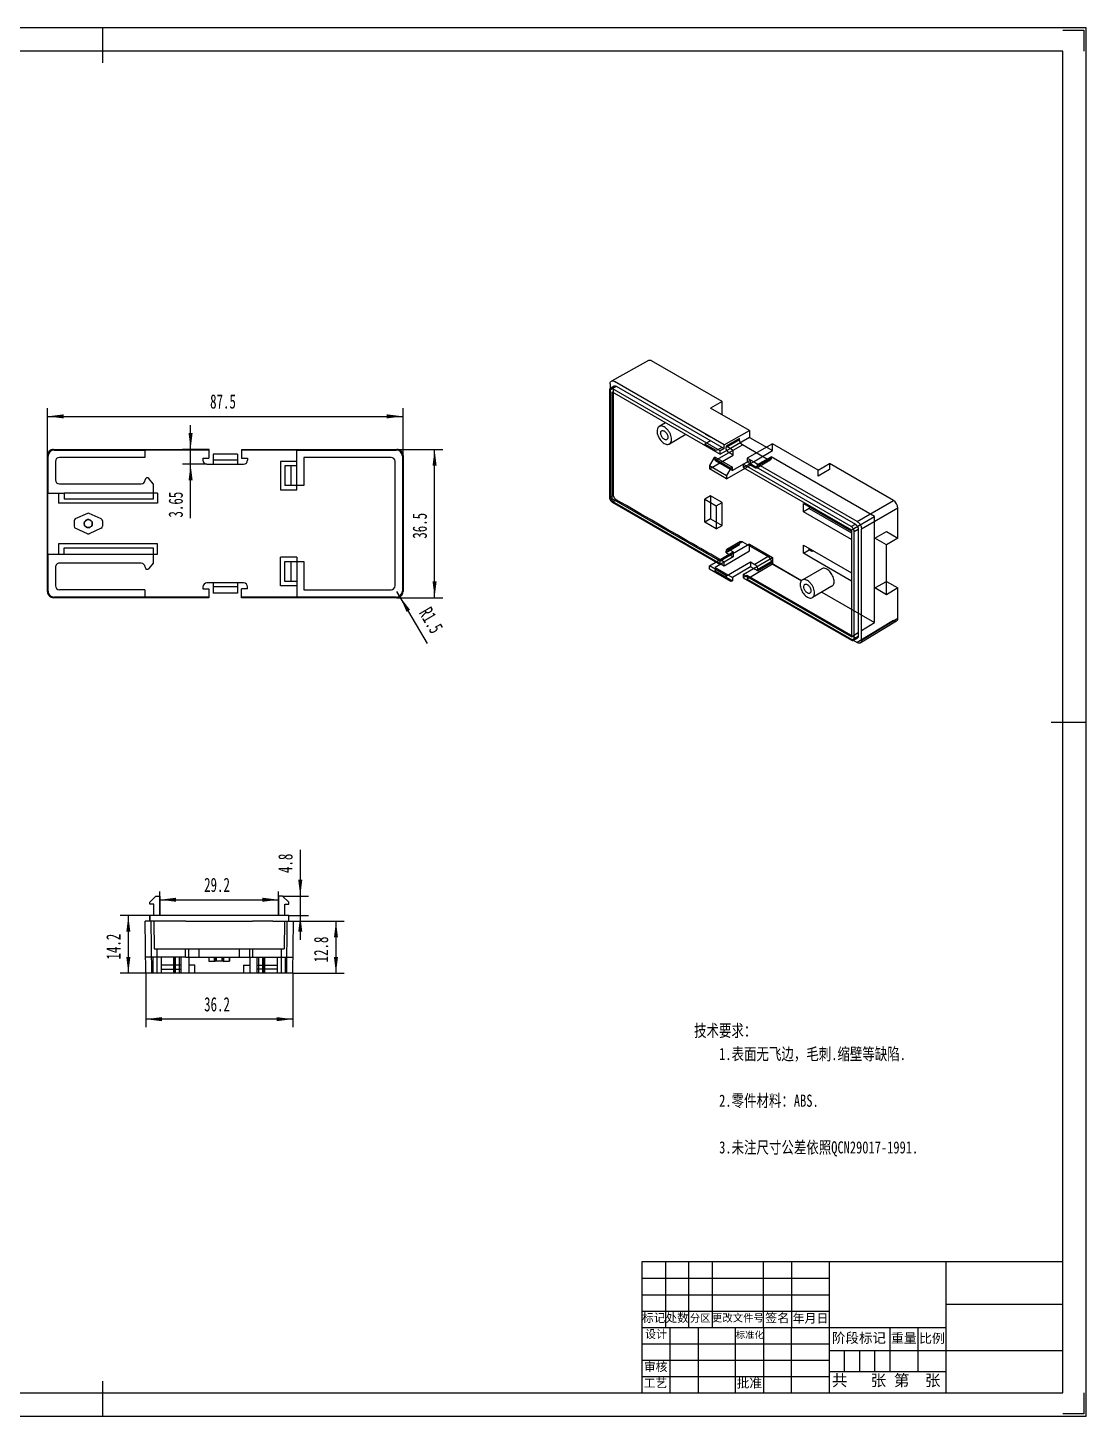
# Model space of a CAD drawing. Header units: millimetres. Extents: x 657 to 1141, y -242 to 100.
# Drawn here: x 880.5 to 1141, y -241.7 to 100.1 of the extents above; entities that cross this region are included whole.
import ezdxf

# ---------------------------------------------------------------- set-up
doc = ezdxf.new("R2010")
doc.units = ezdxf.units.MM
doc.layers.get('0').update_dxf_attribs({"lineweight": 0})
for name, color, linetype, lineweight in [('CAXA4', 3, 'Continuous', 25), ('图框_内框线', 5, 'Continuous', 50), ('图框_外框线', 7, 'Continuous', 0), ('图框_标题栏文字', 6, 'Continuous', 0), ('图框_角线', 5, 'Continuous', 140)]:
    doc.layers.add(name, color=color, linetype=linetype, lineweight=lineweight)
doc.styles.add('UserTxtStyle1', font='', dxfattribs={"width": 0.75})
doc.styles.add('工程字', font='')
doc.styles.add('标准', font='', dxfattribs={"width": 0.667})
doc.styles.get('UserTxtStyle1').set_extended_font_data('SimSun')
doc.styles.get('工程字').set_extended_font_data('FangSong_GB2312')
doc.styles.get('标准').set_extended_font_data('FangSong_GB2312')
doc.dimstyles.new('标准', dxfattribs={"dimtxt": 3.5, "dimasz": 4, "dimexe": 2, "dimexo": 0, "dimtad": 1, "dimdsep": 46, "dimtxsty": '标准', "dimcen": 0, "dimdle": 6, "dimazin": 2, "dimtfac": 1, "dimtdec": 3, "dimtmove": 0, "dimatfit": 3, "dimfxl": 0, "dimtolj": 1, "dimtzin": 0, "dimarcsym": 0})

# ---------------------------------------------------------------- blocks, each defined once
blk = doc.blocks.new('*CAXBLOCK78')
at = {"layer": 'CAXA4', "linetype": 'Continuous', "lineweight": 25}
for points in [[(885.37, 4.43), (889.37, 3.93), (889.37, 4.93)], [(972.87, 4.43), (968.87, 3.93), (968.87, 4.93)]]:
    blk.add_hatch(color=0, dxfattribs=at).paths.add_polyline_path(points, flags=0)
at = {"layer": 'CAXA4', "color": 0, "linetype": 'Continuous', "lineweight": 25}
for p, q in [((885.37, -5.2), (885.37, 6.43)), ((885.37, 4.43), (972.87, 4.43)), ((972.87, -5.2), (972.87, 6.43))]:
    blk.add_line(p, q, dxfattribs=at)
at = {"layer": 'CAXA4', "color": 0, "linetype": 'Continuous', "lineweight": 25, "insert": (925.39, 9.85), "char_height": 3.5, "attachment_point": 1, "style": '标准'}
blk.add_mtext('\\fFangSong_GB2312|b0|i0|p34;87.5', dxfattribs=at)
blk = doc.blocks.new('*CAXBLOCK89')
at = {"layer": 'CAXA4', "linetype": 'Continuous', "lineweight": 25}
for points in [[(980.63, -3.7), (981.13, -7.7), (980.13, -7.7)], [(980.63, -40.2), (981.13, -36.2), (980.13, -36.2)]]:
    blk.add_hatch(color=0, dxfattribs=at).paths.add_polyline_path(points, flags=0)
at = {"layer": 'CAXA4', "color": 0, "linetype": 'Continuous', "lineweight": 25}
for p, q in [((971.37, -3.7), (982.63, -3.7)), ((980.63, -40.2), (980.63, -3.7)), ((971.37, -40.2), (982.63, -40.2))]:
    blk.add_line(p, q, dxfattribs=at)
at = {"layer": 'CAXA4', "color": 0, "linetype": 'Continuous', "lineweight": 25, "insert": (975.21, -25.68), "char_height": 3.5, "attachment_point": 1, "rotation": 90, "style": '标准'}
blk.add_mtext('\\fFangSong_GB2312|b0|i0|p34;36.5', dxfattribs=at)
blk = doc.blocks.new('*CAXBLOCK910')
at = {"layer": 'CAXA4', "linetype": 'Continuous', "lineweight": 25}
blk.add_hatch(color=0, dxfattribs=at).paths.add_polyline_path([(972.13, -39.99), (974.59, -43.18), (973.73, -43.69)], flags=0)
at = {"layer": 'CAXA4', "color": 0, "linetype": 'Continuous', "lineweight": 25}
blk.add_line((978.89, -51.44), (971.37, -38.7), dxfattribs=at)
at = {"layer": 'CAXA4', "color": 0, "linetype": 'Continuous', "lineweight": 25, "insert": (979.68, -42.12), "char_height": 3.5, "attachment_point": 1, "rotation": 300.5783, "style": '标准'}
blk.add_mtext('\\fFangSong_GB2312|b0|i0|p34;R1.5', dxfattribs=at)
blk = doc.blocks.new('*CAXBLOCK1011')
at = {"layer": 'CAXA4', "linetype": 'Continuous', "lineweight": 25}
for points in [[(920.59, -3.7), (921.09, 0.3), (920.09, 0.3)], [(920.59, -7.35), (921.09, -11.35), (920.09, -11.35)]]:
    blk.add_hatch(color=0, dxfattribs=at).paths.add_polyline_path(points, flags=0)
at = {"layer": 'CAXA4', "color": 0, "linetype": 'Continuous', "lineweight": 25}
for p, q in [((920.59, -20.65), (920.59, 2.3)), ((925.12, -3.7), (918.59, -3.7)), ((924.62, -7.35), (918.59, -7.35))]:
    blk.add_line(p, q, dxfattribs=at)
at = {"layer": 'CAXA4', "color": 0, "linetype": 'Continuous', "lineweight": 25, "insert": (915.17, -20.47), "char_height": 3.5, "attachment_point": 1, "rotation": 90, "style": '标准'}
blk.add_mtext('\\fFangSong_GB2312|b0|i0|p34;3.65', dxfattribs=at)
blk = doc.blocks.new('*CAXBLOCK1617')
at = {"layer": 'CAXA4', "linetype": 'Continuous', "lineweight": 25}
for points in [[(909.54, -143.94), (913.54, -143.44), (913.54, -144.44)], [(945.74, -143.94), (941.74, -143.44), (941.74, -144.44)]]:
    blk.add_hatch(color=0, dxfattribs=at).paths.add_polyline_path(points, flags=0)
at = {"layer": 'CAXA4', "color": 0, "linetype": 'Continuous', "lineweight": 25}
for p, q in [((909.54, -132.64), (909.54, -145.94)), ((945.74, -132.64), (945.74, -145.94)), ((945.74, -143.94), (909.54, -143.94))]:
    blk.add_line(p, q, dxfattribs=at)
at = {"layer": 'CAXA4', "color": 0, "linetype": 'Continuous', "lineweight": 25, "insert": (923.92, -138.52), "char_height": 3.5, "attachment_point": 1, "style": '标准'}
blk.add_mtext('\\fFangSong_GB2312|b0|i0|p34;36.2', dxfattribs=at)
blk = doc.blocks.new('*CAXBLOCK1718')
at = {"layer": 'CAXA4', "linetype": 'Continuous', "lineweight": 25}
for points in [[(956.36, -119.84), (955.86, -123.84), (956.86, -123.84)], [(956.36, -132.64), (955.86, -128.64), (956.86, -128.64)]]:
    blk.add_hatch(color=0, dxfattribs=at).paths.add_polyline_path(points, flags=0)
at = {"layer": 'CAXA4', "color": 0, "linetype": 'Continuous', "lineweight": 25}
for p, q in [((940.84, -119.84), (958.36, -119.84)), ((956.36, -119.84), (956.36, -132.64)), ((945.74, -132.64), (958.36, -132.64))]:
    blk.add_line(p, q, dxfattribs=at)
at = {"layer": 'CAXA4', "color": 0, "linetype": 'Continuous', "lineweight": 25, "insert": (950.94, -129.97), "char_height": 3.5, "attachment_point": 1, "rotation": 90, "style": '标准'}
blk.add_mtext('\\fFangSong_GB2312|b0|i0|p34;12.8', dxfattribs=at)
blk = doc.blocks.new('*CAXBLOCK1819')
at = {"layer": 'CAXA4', "linetype": 'Continuous', "lineweight": 25}
for points in [[(905.27, -118.44), (904.77, -122.44), (905.77, -122.44)], [(905.27, -132.64), (904.77, -128.64), (905.77, -128.64)]]:
    blk.add_hatch(color=0, dxfattribs=at).paths.add_polyline_path(points, flags=0)
at = {"layer": 'CAXA4', "color": 0, "linetype": 'Continuous', "lineweight": 25}
for p, q in [((910.54, -118.44), (903.27, -118.44)), ((905.27, -118.44), (905.27, -132.64)), ((909.54, -132.64), (903.27, -132.64))]:
    blk.add_line(p, q, dxfattribs=at)
at = {"layer": 'CAXA4', "color": 0, "linetype": 'Continuous', "lineweight": 25, "insert": (899.85, -129.27), "char_height": 3.5, "attachment_point": 1, "rotation": 90, "style": '标准'}
blk.add_mtext('\\fFangSong_GB2312|b0|i0|p34;14.2', dxfattribs=at)
blk = doc.blocks.new('*CAXBLOCK1920')
at = {"layer": 'CAXA4', "linetype": 'Continuous', "lineweight": 25}
for points in [[(913.04, -114.55), (917.04, -115.05), (917.04, -114.05)], [(942.24, -114.55), (938.24, -115.05), (938.24, -114.05)]]:
    blk.add_hatch(color=0, dxfattribs=at).paths.add_polyline_path(points, flags=0)
at = {"layer": 'CAXA4', "color": 0, "linetype": 'Continuous', "lineweight": 25}
for p, q in [((913.04, -118.44), (913.04, -112.55)), ((942.24, -118.44), (942.24, -112.55)), ((913.04, -114.55), (942.24, -114.55))]:
    blk.add_line(p, q, dxfattribs=at)
at = {"layer": 'CAXA4', "color": 0, "linetype": 'Continuous', "lineweight": 25, "insert": (923.92, -109.13), "char_height": 3.5, "attachment_point": 1, "rotation": 360, "style": '标准'}
blk.add_mtext('\\fFangSong_GB2312|b0|i0|p34;29.2', dxfattribs=at)
blk = doc.blocks.new('*CAXBLOCK2021')
at = {"layer": 'CAXA4', "linetype": 'Continuous', "lineweight": 25}
for points in [[(947.58, -113.64), (947.08, -109.64), (948.08, -109.64)], [(947.58, -118.44), (947.08, -122.44), (948.08, -122.44)]]:
    blk.add_hatch(color=0, dxfattribs=at).paths.add_polyline_path(points, flags=0)
at = {"layer": 'CAXA4', "color": 0, "linetype": 'Continuous', "lineweight": 25}
for p, q in [((947.58, -102.3), (947.58, -124.44)), ((943.24, -113.64), (949.58, -113.64)), ((944.74, -118.44), (949.58, -118.44))]:
    blk.add_line(p, q, dxfattribs=at)
at = {"layer": 'CAXA4', "color": 0, "linetype": 'Continuous', "lineweight": 25, "insert": (942.16, -107.97), "char_height": 3.5, "attachment_point": 1, "rotation": 90, "style": '标准'}
blk.add_mtext('\\fFangSong_GB2312|b0|i0|p34;4.8', dxfattribs=at)

msp = doc.modelspace()

# ---------------------------------------------------------------- linework, layer by layer
at = {"color": 0, "linetype": 'Continuous', "lineweight": 25}
for p, q in [((1033.293, 18.161), (1024.136, 13.119)), ((1051.358, 8.08), (1034.034, 18.082)), ((1023.639, 10.856), (1025.337, 11.836)), ((1023.639, 10.856), (1023.639, -15.435)), ((1023.816, 12.428), (1023.816, -14.925)), ((1024.837, 11.885), (1023.847, 11.313)), ((1050.934, -4.086), (1024.347, 11.264)), ((1024.347, -15.844), (1024.347, 10.448)), ((1024.347, 10.448), (1050.934, -4.902)), ((1051.924, -2.575), (1024.877, 13.04)), ((1025.337, 11.836), (1051.924, -3.514)), ((1051.358, 8.08), (1048.53, 6.485)), ((1051.358, 4.936), (1051.358, 8.08)), ((1058.146, 0.933), (1048.53, 6.485)), ((1037.474, 2.869), (1035.895, 1.958)), ((1043.204, 0.403), (1043.181, 0.39)), ((1051.924, -2.575), (1058.146, 0.933)), ((1058.146, 0.933), (1058.146, -0.738)), ((1042.474, -0.018), (1038.395, -2.373)), ((1048.53, -1.555), (1047.115, -2.371)), ((1049.944, -4.004), (1047.115, -2.371)), ((1048.53, -0.697), (1047.328, -0.003)), ((1049.661, -6.454), (1056.379, -2.575)), ((1051.358, -3.188), (1049.944, -4.004)), ((1051.924, -3.514), (1051.924, -2.575)), ((1055.672, -1.021), (1052.348, -2.894)), ((1055.672, -1.35), (1052.348, -3.269)), ((1052.348, -2.894), (1052.348, -3.269)), ((1053.409, -3.507), (1052.348, -2.894)), ((1058.146, -0.738), (1053.409, -3.473)), ((1055.672, -1.35), (1055.672, -1.021)), ((1062.743, -6.249), (1056.379, -2.575)), ((1063.803, -2.333), (1057.581, -5.841)), ((1058.146, -0.738), (1063.803, -4.004)), ((1063.803, -4.004), (1063.803, -2.333)), ((1074.976, -8.783), (1063.803, -2.333)), ((885.365, -38.703), (885.365, -5.203)), ((885.515, -5.353), (885.365, -5.203)), ((885.515, -14.453), (885.515, -5.353)), ((886.865, -3.703), (887.015, -3.853)), ((886.865, -3.703), (925.115, -3.703)), ((887.015, -3.853), (909.315, -3.853)), ((887.315, -6.653), (887.315, -11.203)), ((909.315, -5.653), (888.315, -5.653)), ((909.315, -3.806), (909.315, -5.653)), ((909.315, -3.806), (925.115, -3.806)), ((923.615, -5.894), (923.615, -6.353)), ((923.615, -5.894), (925.115, -5.894)), ((925.115, -3.703), (925.115, -5.894)), ((926.115, -4.853), (926.115, -7.353)), ((932.115, -4.853), (926.115, -4.853)), ((932.115, -6.353), (926.115, -6.353)), ((932.115, -4.853), (932.115, -7.353)), ((933.115, -3.703), (933.115, -5.894)), ((933.115, -3.703), (971.365, -3.703)), ((933.115, -3.806), (946.715, -3.806)), ((933.115, -5.894), (934.615, -5.894)), ((934.615, -5.894), (934.615, -6.353)), ((942.715, -6.653), (942.715, -13.653)), ((946.715, -6.653), (942.715, -6.653)), ((946.715, -13.653), (946.715, -3.806)), ((946.715, -3.853), (971.216, -3.853)), ((948.415, -5.653), (948.415, -12.603)), ((969.915, -5.653), (948.415, -5.653)), ((970.915, -37.253), (970.915, -6.653)), ((971.216, -3.853), (971.366, -3.703)), ((972.865, -5.203), (972.716, -5.353)), ((972.716, -5.353), (972.716, -38.553)), ((972.865, -5.203), (972.865, -38.703)), ((1048.247, -8.495), (1054.116, -5.106)), ((1049.308, -5.841), (1048.247, -7.678)), ((1049.661, -5.637), (1049.308, -5.841)), ((1049.308, -5.841), (1053.55, -8.291)), ((1049.661, -6.454), (1049.661, -5.637)), ((1049.661, -5.637), (1053.904, -8.086)), ((1049.661, -6.454), (1053.904, -8.903)), ((1053.409, -3.507), (1050.934, -4.902)), ((1051.924, -3.514), (1050.934, -4.086)), ((1050.934, -4.902), (1050.934, -4.086)), ((1054.116, -5.106), (1053.055, -4.494)), ((1053.409, -3.473), (1053.409, -3.507)), ((1053.409, -3.473), (1054.116, -3.882)), ((1058.359, -6.331), (1053.904, -8.903)), ((1054.116, -5.106), (1054.116, -3.882)), ((1056.591, -8.168), (1059.066, -6.773)), ((1057.581, -5.841), (1057.581, -6.78)), ((1084.628, -21.456), (1057.581, -5.841)), ((1057.581, -6.78), (1084.162, -22.126)), ((1058.359, -7.556), (1058.359, -6.331)), ((1059.066, -6.739), (1058.359, -6.331)), ((1059.066, -6.739), (1063.803, -4.004)), ((1059.066, -6.773), (1059.066, -6.739)), ((1060.126, -7.385), (1059.066, -6.773)), ((1063.45, -5.841), (1059.419, -8.168)), ((1059.912, -8.205), (1063.235, -6.286)), ((1060.126, -7.385), (1063.45, -5.511)), ((1063.45, -5.511), (1063.45, -5.841)), ((1088.908, -20.21), (1063.45, -5.511)), ((924.615, -7.353), (933.615, -7.353)), ((943.815, -7.703), (943.815, -12.603)), ((946.715, -7.703), (943.815, -7.703)), ((945.315, -12.603), (945.315, -7.703)), ((1048.247, -7.678), (1048.247, -8.495)), ((1048.247, -7.678), (1052.49, -10.128)), ((1052.49, -10.944), (1048.247, -8.495)), ((1052.49, -10.944), (1058.359, -7.556)), ((1053.55, -8.291), (1052.49, -10.128)), ((1052.49, -10.128), (1052.49, -10.944)), ((1053.904, -8.086), (1053.55, -8.291)), ((1053.904, -8.903), (1053.904, -8.086)), ((1056.591, -7.352), (1056.591, -8.168)), ((1083.172, -22.698), (1056.591, -7.352)), ((1056.591, -8.168), (1083.178, -23.518)), ((1058.359, -7.556), (1059.419, -8.168)), ((1060.126, -7.76), (1060.126, -7.385)), ((1074.976, -8.783), (1077.804, -7.188)), ((1077.804, -8.658), (1074.976, -10.291)), ((1074.976, -10.291), (1074.976, -8.783)), ((1077.804, -7.188), (1077.804, -8.658)), ((1093.573, -16.292), (1077.804, -7.188)), ((888.315, -12.203), (908.415, -12.203)), ((911.415, -12.203), (910.297, -10.88)), ((911.415, -12.203), (911.415, -15.953)), ((942.715, -13.653), (946.715, -13.653)), ((948.415, -12.603), (943.815, -12.603)), ((885.469, -29.453), (885.469, -14.453)), ((885.469, -14.453), (889.515, -14.453)), ((888.115, -14.453), (888.115, -16.953)), ((912.415, -16.953), (888.115, -16.953)), ((889.515, -14.453), (889.515, -15.953)), ((912.415, -14.453), (889.515, -14.453)), ((911.415, -15.953), (889.515, -15.953)), ((912.415, -14.453), (912.415, -16.953)), ((1023.639, -15.435), (1024.629, -14.864)), ((1050.934, -31.194), (1024.347, -15.844)), ((1025.337, -16.089), (1024.347, -16.66)), ((1024.347, -16.66), (1050.934, -32.01)), ((1024.877, -16.762), (1051.924, -32.378)), ((1048.53, -15.109), (1047.115, -15.925)), ((1047.115, -21.641), (1047.115, -15.925)), ((1047.115, -15.925), (1049.944, -17.558)), ((1051.358, -16.742), (1048.53, -15.109)), ((1048.53, -15.109), (1048.53, -20.824)), ((1049.944, -17.558), (1051.358, -16.742)), ((1051.358, -22.457), (1051.358, -16.742)), ((1071.369, -19.068), (1071.369, -17.027)), ((1071.369, -17.027), (1083.178, -23.845)), ((1084.628, -21.456), (1093.573, -16.292)), ((895.208, -19.448), (892.208, -20.819)), ((898.623, -20.819), (895.623, -19.448)), ((1049.944, -17.558), (1049.944, -23.274)), ((1072.784, -18.252), (1071.369, -19.068)), ((1083.178, -25.886), (1071.369, -19.068)), ((1072.784, -17.844), (1072.784, -18.252)), ((1072.784, -18.252), (1083.178, -24.253)), ((1083.178, -23.518), (1088.908, -20.21)), ((1094.633, -18.129), (1085.688, -23.293)), ((1088.908, -46.344), (1088.908, -20.21)), ((1094.633, -25.559), (1094.633, -18.129)), ((891.915, -21.274), (891.915, -22.632)), ((895.208, -24.458), (892.208, -23.086)), ((898.623, -23.086), (895.623, -24.458)), ((898.915, -21.274), (898.915, -22.632)), ((1048.53, -20.824), (1047.115, -21.641)), ((1049.944, -23.274), (1047.115, -21.641)), ((1048.53, -20.824), (1051.358, -22.457)), ((1049.944, -23.274), (1051.358, -22.457)), ((1083.172, -22.698), (1084.162, -22.126)), ((1083.178, -23.518), (1083.178, -49.809)), ((1083.885, -23.926), (1084.875, -23.355)), ((1085.688, -50.646), (1085.688, -23.293)), ((888.115, -26.953), (888.115, -29.453)), ((912.415, -26.953), (888.115, -26.953)), ((912.415, -29.453), (912.415, -26.953)), ((1056.379, -26.417), (1052.348, -28.744)), ((1055.672, -27.155), (1052.348, -29.119)), ((1055.886, -26.381), (1052.563, -28.3)), ((1058.146, -27.029), (1053.409, -29.765)), ((1055.672, -27.155), (1055.672, -26.825)), ((1056.379, -26.417), (1062.743, -30.091)), ((1058.146, -27.029), (1063.803, -30.295)), ((1058.146, -28.701), (1058.146, -27.029)), ((1071.369, -29.275), (1071.369, -27.233)), ((1071.369, -27.233), (1083.178, -34.051)), ((1083.885, -50.218), (1083.885, -23.926)), ((1088.976, -25.559), (1091.805, -23.926)), ((1091.838, -27.211), (1088.976, -25.559)), ((1091.805, -23.926), (1094.633, -25.559)), ((1094.633, -25.559), (1091.838, -27.211)), ((1091.838, -39.459), (1091.838, -27.211)), ((885.469, -29.453), (889.515, -29.453)), ((885.515, -38.553), (885.515, -29.453)), ((889.515, -29.453), (889.515, -27.953)), ((889.515, -27.953), (911.415, -27.953)), ((889.515, -29.453), (912.415, -29.453)), ((911.415, -27.953), (911.415, -31.703)), ((946.715, -30.253), (942.715, -30.253)), ((942.715, -37.253), (942.715, -30.253)), ((946.715, -30.253), (946.715, -40.1)), ((1048.247, -32.337), (1054.116, -28.948)), ((1054.116, -30.173), (1049.661, -32.745)), ((1053.409, -29.731), (1050.934, -31.194)), ((1051.924, -32.378), (1058.146, -28.701)), ((1052.348, -29.119), (1052.348, -28.744)), ((1052.348, -29.119), (1053.409, -29.731)), ((1054.116, -28.948), (1053.055, -28.336)), ((1053.409, -29.731), (1053.409, -29.765)), ((1053.409, -29.765), (1054.116, -30.173)), ((1054.116, -28.948), (1054.116, -30.173)), ((1059.066, -33.031), (1063.803, -30.295)), ((1062.743, -30.091), (1059.419, -32.01)), ((1063.803, -30.295), (1063.803, -31.967)), ((1071.369, -29.275), (1072.784, -28.458)), ((1073.491, -30.499), (1071.369, -29.275)), ((1072.784, -28.458), (1072.784, -28.05)), ((1073.491, -28.866), (1072.784, -28.458)), ((1073.844, -28.662), (1073.491, -28.866)), ((1083.178, -36.092), (1073.491, -30.499)), ((887.315, -32.703), (887.315, -37.253)), ((908.415, -31.703), (888.315, -31.703)), ((911.415, -31.703), (910.297, -33.026)), ((943.815, -31.303), (948.415, -31.303)), ((943.815, -36.203), (943.815, -31.303)), ((945.315, -36.203), (945.315, -31.303)), ((948.415, -31.303), (948.415, -38.253)), ((1052.49, -34.786), (1048.247, -32.337)), ((1048.247, -33.153), (1048.247, -32.337)), ((1053.55, -36.215), (1048.247, -33.153)), ((1049.661, -33.561), (1049.308, -33.766)), ((1049.661, -32.745), (1053.904, -35.194)), ((1049.661, -32.745), (1049.661, -33.561)), ((1049.661, -33.561), (1053.904, -36.011)), ((1050.934, -32.01), (1050.934, -31.194)), ((1051.924, -32.378), (1051.924, -31.439)), ((1052.49, -34.786), (1058.359, -31.398)), ((1058.359, -32.622), (1053.904, -35.194)), ((1056.591, -34.46), (1059.066, -32.997)), ((1063.803, -31.967), (1057.581, -35.643)), ((1058.359, -31.398), (1059.419, -32.01)), ((1058.359, -31.398), (1058.359, -32.622)), ((1059.066, -33.031), (1058.359, -32.622)), ((1060.126, -33.61), (1059.066, -32.997)), ((1059.066, -32.997), (1059.066, -33.031)), ((1060.126, -33.235), (1063.45, -31.316)), ((1060.126, -33.61), (1063.45, -31.646)), ((1060.126, -33.235), (1060.126, -33.61)), ((1063.45, -31.316), (1063.45, -31.646)), ((1063.45, -31.646), (1070.945, -35.973)), ((1063.803, -31.967), (1070.874, -36.049)), ((1075.918, -33.07), (1071.109, -35.846)), ((923.615, -37.553), (923.615, -38.012)), ((933.615, -36.553), (924.615, -36.553)), ((926.115, -36.553), (926.115, -39.053)), ((932.115, -37.553), (926.115, -37.553)), ((932.115, -36.553), (932.115, -39.053)), ((934.615, -38.012), (934.615, -37.553)), ((946.715, -37.253), (942.715, -37.253)), ((946.715, -36.203), (943.815, -36.203)), ((1052.49, -35.603), (1052.49, -34.786)), ((1053.904, -36.011), (1053.55, -36.215)), ((1053.904, -35.194), (1053.904, -36.011)), ((1083.178, -49.809), (1056.591, -34.46)), ((1056.591, -34.46), (1056.591, -35.276)), ((1057.581, -34.704), (1056.591, -35.276)), ((1056.591, -35.276), (1083.186, -50.63)), ((1084.176, -50.059), (1057.581, -34.704)), ((1057.581, -34.704), (1057.581, -35.643)), ((1057.581, -35.643), (1084.628, -51.259)), ((1078.418, -37.4), (1073.609, -40.176)), ((1088.976, -37.807), (1091.805, -36.174)), ((1091.805, -36.174), (1094.633, -37.807)), ((885.365, -38.703), (885.515, -38.553)), ((887.015, -40.053), (886.865, -40.203)), ((925.115, -40.203), (886.865, -40.203)), ((909.315, -40.053), (887.015, -40.053)), ((909.315, -38.253), (888.315, -38.253)), ((909.315, -38.253), (909.315, -40.1)), ((925.115, -40.1), (909.315, -40.1)), ((923.615, -38.012), (925.115, -38.012)), ((925.115, -38.012), (925.115, -40.203)), ((932.115, -39.053), (926.115, -39.053)), ((934.615, -38.012), (933.115, -38.012)), ((933.115, -40.203), (933.115, -38.012)), ((946.715, -40.1), (933.115, -40.1)), ((971.365, -40.203), (933.115, -40.203)), ((971.216, -40.053), (946.715, -40.053)), ((948.415, -38.253), (969.915, -38.253)), ((971.366, -40.203), (971.216, -40.053)), ((972.716, -38.553), (972.865, -38.703)), ((1075.917, -38.844), (1088.908, -46.344)), ((1091.838, -39.459), (1088.976, -37.807)), ((1094.633, -37.807), (1091.838, -39.459)), ((1094.633, -45.237), (1094.633, -37.807)), ((1093.573, -45.85), (1084.628, -51.259)), ((1085.387, -51.328), (1094.332, -45.919)), ((1085.688, -50.646), (1094.633, -45.237)), ((1085.688, -48.291), (1088.908, -46.344)), ((1083.178, -49.809), (1084.876, -48.783)), ((1083.186, -50.63), (1084.176, -50.059)), ((1083.678, -50.675), (1084.668, -50.103)), ((1083.885, -50.218), (1084.875, -49.646)), ((910.544, -115.143), (912.044, -113.643)), ((910.544, -115.643), (910.544, -115.143)), ((911.544, -115.643), (910.544, -115.643)), ((911.544, -118.443), (911.544, -115.643)), ((912.044, -113.643), (913.044, -113.643)), ((913.044, -113.643), (913.044, -118.443)), ((943.244, -113.643), (942.244, -113.643)), ((942.244, -113.643), (942.244, -118.443)), ((944.744, -115.143), (943.244, -113.643)), ((943.744, -115.643), (944.744, -115.643)), ((943.744, -118.443), (943.744, -115.643)), ((944.744, -115.643), (944.744, -115.143)), ((910.544, -118.443), (910.533, -119.843)), ((910.544, -119.843), (910.544, -118.443)), ((944.744, -118.443), (910.544, -118.443)), ((944.744, -119.843), (944.744, -118.443)), ((909.543, -132.643), (909.394, -119.843)), ((914.444, -119.843), (909.394, -119.843)), ((911.043, -132.643), (910.893, -119.843)), ((911.56, -119.843), (911.64, -126.643)), ((919.443, -119.843), (914.444, -119.843)), ((919.443, -119.843), (935.844, -119.843)), ((940.843, -119.843), (935.844, -119.843)), ((940.843, -119.843), (945.894, -119.843)), ((943.727, -119.843), (943.648, -126.643)), ((944.244, -132.643), (944.394, -119.843)), ((945.744, -132.643), (945.894, -119.843)), ((919.344, -128.643), (909.497, -128.643)), ((911.344, -132.643), (911.344, -128.643)), ((911.64, -126.643), (914.444, -126.643)), ((912.344, -132.643), (912.344, -126.643)), ((913.394, -132.643), (913.394, -128.643)), ((914.444, -126.643), (919.444, -126.643)), ((916.394, -128.643), (916.394, -132.643)), ((916.571, -132.643), (916.571, -128.643)), ((916.894, -132.643), (916.894, -128.643)), ((917.894, -132.643), (917.894, -128.643)), ((918.294, -132.643), (918.294, -128.643)), ((919.344, -128.643), (919.344, -126.643)), ((919.344, -128.643), (935.944, -128.643)), ((919.444, -126.643), (935.844, -126.643)), ((920.144, -128.643), (920.144, -126.643)), ((920.144, -128.643), (920.144, -132.643)), ((922.644, -126.643), (922.644, -128.643)), ((925.094, -128.643), (925.094, -129.643)), ((925.094, -129.643), (926.647, -129.643)), ((925.139, -129.643), (925.139, -128.643)), ((926.51, -129.643), (926.51, -128.643)), ((926.647, -129.643), (926.647, -128.643)), ((928.641, -129.643), (926.647, -129.643)), ((926.965, -129.643), (926.965, -128.643)), ((928.322, -129.643), (928.322, -128.643)), ((928.641, -129.643), (928.641, -128.643)), ((928.641, -129.643), (930.193, -129.643)), ((928.777, -129.643), (928.777, -128.643)), ((930.149, -129.643), (930.149, -128.643)), ((930.193, -128.643), (930.193, -129.643)), ((932.644, -128.643), (932.644, -126.643)), ((935.144, -128.643), (935.144, -126.643)), ((935.144, -128.643), (935.144, -132.643)), ((935.844, -126.643), (940.844, -126.643)), ((935.944, -128.643), (935.944, -126.643)), ((935.944, -128.643), (945.79, -128.643)), ((936.994, -132.643), (936.994, -128.643)), ((937.394, -132.643), (937.394, -128.643)), ((938.394, -132.643), (938.394, -128.643)), ((938.716, -132.643), (938.716, -128.643)), ((938.894, -132.643), (938.894, -128.643)), ((940.844, -126.643), (943.648, -126.643)), ((941.894, -128.643), (941.894, -132.643)), ((942.944, -132.643), (942.944, -126.643)), ((943.944, -132.643), (943.944, -128.643)), ((945.744, -132.643), (909.543, -132.643)), ((918.294, -130.643), (913.394, -130.643)), ((913.394, -131.643), (918.294, -131.643)), ((921.644, -130.643), (920.144, -130.643)), ((921.644, -132.643), (921.644, -130.643)), ((933.644, -130.643), (933.644, -132.643)), ((933.644, -130.643), (935.144, -130.643)), ((936.994, -130.643), (941.894, -130.643)), ((941.894, -131.643), (936.994, -131.643))]:
    msp.add_line(p, q, dxfattribs=at)
msp.add_circle((895.412, -21.952), 0.997, dxfattribs=at)
for centre, radius, start, end in [((886.865, -5.203), 1.5, 89.99459, 180.00541), ((888.315, -6.653), 1, 90, 180), ((969.915, -6.653), 1, 0, 90), ((971.215, -5.353), 1.5, 0, 89.98397), ((971.366, -5.203), 1.5, 359.99459, 90.00541), ((888.315, -11.203), 1, 180, 269.99983), ((908.415, -11.203), 1, 270.00002, 0), ((909.915, -11.203), 0.5, 40.20786, 180), ((895.415, -19.909), 0.506, 65.7454, 114.2546), ((892.425, -21.28), 0.51, 115.28802, 179.27914), ((892.425, -22.625), 0.51, 180.72086, 244.71198), ((898.406, -21.28), 0.51, 0.72085, 64.71197), ((898.406, -22.625), 0.51, 295.28802, 359.27914), ((895.415, -23.996), 0.506, 245.7454, 294.2546), ((888.315, -32.703), 1, 90, 180.00004), ((908.415, -32.703), 1, 0, 89.99992), ((909.915, -32.703), 0.5, 180, 319.79214), ((888.315, -37.253), 1, 180, 270), ((969.915, -37.253), 1, 270, 360), ((886.865, -38.703), 1.5, 179.99459, 270.00541), ((887.015, -38.553), 1.5, 179.99072, 270.00283), ((971.366, -38.703), 1.5, 269.99459, 0.00541)]:
    msp.add_arc(centre, radius, start, end, dxfattribs=at)
for centre, major_axis, ratio, start_param, end_param in [((887.016, -5.353), (-1.061, 1.061), 0.9998629, 5.4978322, 7.0685149), ((1093.573, -17.517), (-0.75, 1.299), 0.577436, 3.927068, 5.4977508), ((971.215, -38.553), (1.061, -1.061), 0.9998629, 5.4978322, 7.0685149)]:
    msp.add_ellipse(centre, major_axis=major_axis, ratio=ratio, start_param=start_param, end_param=end_param, dxfattribs=at)
for points, knots in [([(1034.034, 18.082), (1033.944, 18.134), (1033.768, 18.211), (1033.506, 18.242), (1033.354, 18.195), (1033.293, 18.161)], [0, 0, 0, 0, 0.31218289, 0.56749606, 0.77566178, 0.77566178, 0.77566178, 0.77566178]), ([(1024.347, 11.264), (1024.303, 11.289), (1024.215, 11.33), (1024.081, 11.362), (1023.956, 11.359), (1023.843, 11.319), (1023.753, 11.242), (1023.688, 11.134), (1023.648, 11.002), (1023.64, 10.906), (1023.639, 10.856)], [0, 0, 0, 0, 0.1515494, 0.2872817, 0.4096313, 0.5236204, 0.63761, 0.7599606, 0.8956943, 1.0472451, 1.0472451, 1.0472451, 1.0472451]), ([(1023.816, 12.428), (1023.816, 12.544), (1023.842, 12.76), (1023.99, 13.038), (1024.248, 13.193), (1024.569, 13.187), (1024.773, 13.1), (1024.877, 13.04)], [0, 0, 0, 0, 0.3494508, 0.642195, 0.9118099, 1.2073555, 1.5671476, 1.5671476, 1.5671476, 1.5671476]), ([(1024.629, 11.427), (1024.629, 11.457), (1024.632, 11.515), (1024.645, 11.597), (1024.667, 11.673), (1024.698, 11.74), (1024.736, 11.799), (1024.782, 11.848), (1024.836, 11.886), (1024.896, 11.914), (1024.961, 11.929), (1025.031, 11.933), (1025.105, 11.926), (1025.181, 11.907), (1025.26, 11.877), (1025.311, 11.85), (1025.337, 11.836)], [0, 0, 0, 0, 0.0888362, 0.1723858, 0.2507362, 0.3242798, 0.3937533, 0.4602482, 0.5251626, 0.5900769, 0.6565715, 0.7260444, 0.7995873, 0.8779369, 0.9614857, 1.0503211, 1.0503211, 1.0503211, 1.0503211]), ([(1038.913, -1.228), (1038.913, -1.028), (1038.858, -0.602), (1038.654, 0.035), (1038.33, 0.662), (1037.907, 1.221), (1037.43, 1.669), (1036.929, 1.971), (1036.434, 2.1), (1035.974, 2.04), (1035.618, 1.757), (1035.414, 1.318), (1035.378, 0.981), (1035.378, 0.801)], [0, 0, 0, 0, 0.599498, 1.2781582, 1.9971113, 2.7082036, 3.3693193, 3.9502831, 4.4462047, 4.8764702, 5.2906128, 5.7523201, 6.2927934, 6.2927934, 6.2927934, 6.2927934]), ([(1035.378, 0.813), (1035.378, 0.624), (1035.424, 0.228), (1035.603, -0.359), (1035.881, -0.937), (1036.242, -1.468), (1036.663, -1.916), (1037.115, -2.254), (1037.574, -2.459), (1038.015, -2.515), (1038.411, -2.4), (1038.709, -2.115), (1038.881, -1.705), (1038.913, -1.394), (1038.913, -1.228)], [0, 0, 0, 0, 0.5663042, 1.18626, 1.8351744, 2.484088, 3.1040416, 3.6703425, 4.1675402, 4.5959801, 4.9791459, 5.3623131, 5.7907562, 6.2879576, 6.2879576, 6.2879576, 6.2879576]), ([(1038.029, -0.718), (1038.029, -0.816), (1038.008, -0.998), (1037.882, -1.231), (1037.663, -1.358), (1037.398, -1.351), (1037.123, -1.233), (1036.854, -1.023), (1036.613, -0.738), (1036.42, -0.405), (1036.294, -0.053), (1036.26, 0.188), (1036.26, 0.302)], [0, 0, 0, 0, 0.2940177, 0.5407555, 0.7667621, 1.0133147, 1.3070807, 1.6503968, 2.0291219, 2.4205721, 2.7994179, 3.1429493, 3.1429493, 3.1429493, 3.1429493]), ([(1036.261, 0.256), (1036.261, 0.354), (1036.282, 0.535), (1036.371, 0.784), (1036.579, 0.918), (1036.83, 0.947), (1037.112, 0.85), (1037.392, 0.644), (1037.653, 0.355), (1037.861, 0.009), (1037.993, -0.352), (1038.029, -0.601), (1038.029, -0.718)], [0, 0, 0, 0, 0.2953937, 0.5456139, 0.7580452, 1.0018111, 1.2805933, 1.6308916, 2.0368921, 2.4390089, 2.8344777, 3.1848937, 3.1848937, 3.1848937, 3.1848937]), ([(1053.055, -4.494), (1053.007, -4.466), (1052.912, -4.398), (1052.784, -4.273), (1052.665, -4.126), (1052.56, -3.963), (1052.472, -3.791), (1052.404, -3.615), (1052.36, -3.441), (1052.348, -3.325), (1052.348, -3.269)], [0, 0, 0, 0, 0.1672938, 0.3476132, 0.5374543, 0.7322715, 0.9270889, 1.1169306, 1.2972509, 1.464546, 1.464546, 1.464546, 1.464546]), ([(1056.379, -2.575), (1056.33, -2.547), (1056.236, -2.479), (1056.107, -2.354), (1055.988, -2.207), (1055.883, -2.045), (1055.795, -1.872), (1055.727, -1.696), (1055.683, -1.522), (1055.672, -1.406), (1055.672, -1.35)], [0, 0, 0, 0, 0.1672938, 0.3476132, 0.5374543, 0.7322715, 0.9270889, 1.1169306, 1.2972509, 1.464546, 1.464546, 1.464546, 1.464546]), ([(1063.45, -5.841), (1063.45, -5.891), (1063.441, -5.986), (1063.398, -6.114), (1063.329, -6.217), (1063.238, -6.291), (1063.128, -6.333), (1063.005, -6.341), (1062.872, -6.314), (1062.786, -6.274), (1062.743, -6.249)], [0, 0, 0, 0, 0.1498275, 0.2822361, 0.4023327, 0.5159959, 0.6296587, 0.7497544, 0.8821617, 1.0319877, 1.0319877, 1.0319877, 1.0319877]), ([(1059.419, -8.168), (1059.462, -8.193), (1059.549, -8.233), (1059.681, -8.26), (1059.805, -8.252), (1059.915, -8.21), (1060.006, -8.136), (1060.075, -8.033), (1060.118, -7.904), (1060.126, -7.81), (1060.126, -7.76)], [0, 0, 0, 0, 0.149826, 0.2822334, 0.402329, 0.5159919, 0.629655, 0.7497516, 0.8821603, 1.0319877, 1.0319877, 1.0319877, 1.0319877]), ([(1023.639, -15.435), (1023.64, -15.491), (1023.65, -15.608), (1023.707, -15.846), (1023.834, -16.139), (1024.024, -16.397), (1024.203, -16.565), (1024.298, -16.632), (1024.347, -16.66)], [0, 0, 0, 0, 0.1679119, 0.3490695, 0.7334996, 1.1179287, 1.2990854, 1.466996, 1.466996, 1.466996, 1.466996]), ([(1024.877, -16.762), (1024.759, -16.694), (1024.532, -16.517), (1024.245, -16.18), (1024.013, -15.782), (1023.859, -15.359), (1023.816, -15.066), (1023.816, -14.925)], [0, 0, 0, 0, 0.4077455, 0.8557752, 1.3227204, 1.7790898, 2.2010045, 2.2010045, 2.2010045, 2.2010045]), ([(1025.337, -16.089), (1025.309, -16.073), (1025.255, -16.038), (1025.177, -15.977), (1025.101, -15.908), (1025.028, -15.831), (1024.959, -15.746), (1024.895, -15.656), (1024.836, -15.561), (1024.783, -15.463), (1024.737, -15.362), (1024.699, -15.26), (1024.668, -15.158), (1024.646, -15.057), (1024.633, -14.96), (1024.629, -14.895), (1024.629, -14.864)], [0, 0, 0, 0, 0.0941197, 0.1929624, 0.2959751, 0.4024728, 0.5116691, 0.6227044, 0.734671, 0.8466376, 0.9576731, 1.0668698, 1.173368, 1.2763812, 1.3752246, 1.4693451, 1.4693451, 1.4693451, 1.4693451]), ([(1051.924, -31.439), (1049.709, -30.16), (1040.844, -25.047), (1031.978, -19.937), (1025.337, -16.089)], [0, 0, 0, 0, 7.6737035, 30.7002135, 30.7002135, 30.7002135, 30.7002135]), ([(896.409, -21.939), (896.405, -21.823), (896.36, -21.588), (896.178, -21.282), (895.898, -21.06), (895.564, -20.948), (895.208, -20.955), (894.877, -21.093), (894.609, -21.329), (894.443, -21.63), (894.41, -21.85), (894.415, -21.953)], [0, 0, 0, 0, 0.3502387, 0.7018925, 1.0456202, 1.3999004, 1.7391889, 2.0907291, 2.4524281, 2.7919758, 3.1017055, 3.1017055, 3.1017055, 3.1017055]), ([(894.415, -21.953), (894.415, -22.066), (894.455, -22.297), (894.629, -22.602), (894.903, -22.832), (895.237, -22.953), (895.594, -22.954), (895.926, -22.827), (896.199, -22.598), (896.373, -22.288), (896.409, -22.055), (896.409, -21.939)], [0, 0, 0, 0, 0.3380176, 0.6879641, 1.0333569, 1.3887694, 1.7326145, 2.0822737, 2.434039, 2.7796932, 3.1262945, 3.1262945, 3.1262945, 3.1262945]), ([(1083.885, -23.926), (1083.885, -23.87), (1083.874, -23.753), (1083.817, -23.513), (1083.688, -23.218), (1083.496, -22.96), (1083.317, -22.793), (1083.22, -22.726), (1083.172, -22.698)], [0, 0, 0, 0, 0.1689234, 0.3512267, 0.7380023, 1.1243137, 1.3060838, 1.4743283, 1.4743283, 1.4743283, 1.4743283]), ([(1084.162, -22.126), (1084.189, -22.142), (1084.243, -22.176), (1084.322, -22.237), (1084.398, -22.306), (1084.472, -22.383), (1084.542, -22.468), (1084.607, -22.558), (1084.666, -22.653), (1084.72, -22.752), (1084.766, -22.854), (1084.805, -22.956), (1084.836, -23.059), (1084.858, -23.16), (1084.872, -23.258), (1084.875, -23.323), (1084.875, -23.355)], [0, 0, 0, 0, 0.0942756, 0.1933637, 0.2967128, 0.403634, 0.5133328, 0.6249379, 0.737528, 0.8501561, 0.9618747, 1.0717592, 1.1789334, 1.2825959, 1.3820479, 1.4767257, 1.4767257, 1.4767257, 1.4767257]), ([(1084.628, -21.456), (1084.745, -21.524), (1084.973, -21.702), (1085.26, -22.039), (1085.492, -22.436), (1085.646, -22.86), (1085.688, -23.153), (1085.688, -23.293)], [0, 0, 0, 0, 0.4077455, 0.8557752, 1.3227204, 1.7790898, 2.2010045, 2.2010045, 2.2010045, 2.2010045]), ([(1055.672, -26.825), (1055.672, -26.775), (1055.68, -26.681), (1055.723, -26.552), (1055.792, -26.45), (1055.883, -26.376), (1055.993, -26.333), (1056.117, -26.325), (1056.249, -26.352), (1056.335, -26.392), (1056.379, -26.417)], [0, 0, 0, 0, 0.1498275, 0.2822361, 0.4023327, 0.5159959, 0.6296587, 0.7497544, 0.8821617, 1.0319878, 1.0319878, 1.0319878, 1.0319878]), ([(1053.055, -28.336), (1053.012, -28.311), (1052.926, -28.271), (1052.793, -28.244), (1052.67, -28.252), (1052.56, -28.294), (1052.468, -28.368), (1052.4, -28.471), (1052.357, -28.6), (1052.348, -28.694), (1052.348, -28.744)], [0, 0, 0, 0, 0.1498261, 0.2822334, 0.4023291, 0.5159919, 0.6296551, 0.7497517, 0.8821603, 1.0319878, 1.0319878, 1.0319878, 1.0319878]), ([(1062.743, -30.091), (1062.791, -30.119), (1062.885, -30.187), (1063.014, -30.313), (1063.133, -30.459), (1063.238, -30.622), (1063.326, -30.794), (1063.394, -30.97), (1063.438, -31.144), (1063.45, -31.26), (1063.45, -31.316)], [0, 0, 0, 0, 0.1672938, 0.3476132, 0.5374542, 0.7322715, 0.9270889, 1.1169306, 1.2972509, 1.4645459, 1.4645459, 1.4645459, 1.4645459]), ([(1059.419, -32.01), (1059.468, -32.038), (1059.562, -32.106), (1059.691, -32.231), (1059.809, -32.378), (1059.914, -32.541), (1060.003, -32.713), (1060.07, -32.889), (1060.115, -33.063), (1060.126, -33.179), (1060.126, -33.235)], [0, 0, 0, 0, 0.1672938, 0.3476132, 0.5374542, 0.7322715, 0.9270889, 1.1169306, 1.2972509, 1.4645459, 1.4645459, 1.4645459, 1.4645459]), ([(1078.935, -36.256), (1078.935, -36.067), (1078.889, -35.671), (1078.71, -35.083), (1078.432, -34.505), (1078.07, -33.975), (1077.65, -33.526), (1077.198, -33.189), (1076.739, -32.983), (1076.298, -32.927), (1076.029, -33.006), (1075.918, -33.07)], [0, 0, 0, 0, 0.5663042, 1.18626, 1.8351744, 2.484088, 3.1040416, 3.6703425, 4.1675402, 4.5959802, 4.9791439, 4.9791439, 4.9791439, 4.9791439]), ([(1074.127, -39.032), (1074.127, -38.832), (1074.072, -38.406), (1073.868, -37.769), (1073.544, -37.141), (1073.121, -36.583), (1072.644, -36.134), (1072.143, -35.832), (1071.649, -35.704), (1071.188, -35.763), (1070.832, -36.046), (1070.628, -36.486), (1070.592, -36.822), (1070.592, -37.003)], [0, 0, 0, 0, 0.599498, 1.2781582, 1.9971113, 2.7082036, 3.3693193, 3.9502831, 4.4462047, 4.8764702, 5.2906128, 5.7523201, 6.2927934, 6.2927934, 6.2927934, 6.2927934]), ([(1070.592, -36.99), (1070.592, -37.179), (1070.638, -37.575), (1070.817, -38.163), (1071.095, -38.741), (1071.457, -39.271), (1071.877, -39.72), (1072.329, -40.057), (1072.788, -40.263), (1073.229, -40.319), (1073.625, -40.203), (1073.923, -39.918), (1074.095, -39.508), (1074.127, -39.197), (1074.127, -39.032)], [0, 0, 0, 0, 0.5663042, 1.18626, 1.8351744, 2.484088, 3.1040416, 3.6703425, 4.1675402, 4.5959801, 4.9791459, 5.3623131, 5.7907562, 6.2879576, 6.2879576, 6.2879576, 6.2879576]), ([(1073.243, -38.521), (1073.243, -38.619), (1073.222, -38.801), (1073.096, -39.035), (1072.877, -39.162), (1072.612, -39.154), (1072.338, -39.037), (1072.069, -38.826), (1071.827, -38.542), (1071.634, -38.208), (1071.508, -37.857), (1071.474, -37.616), (1071.474, -37.501)], [0, 0, 0, 0, 0.2940177, 0.5407555, 0.7667621, 1.0133147, 1.3070807, 1.6503968, 2.0291219, 2.4205721, 2.7994179, 3.1429493, 3.1429493, 3.1429493, 3.1429493]), ([(1071.475, -37.548), (1071.476, -37.449), (1071.496, -37.269), (1071.585, -37.02), (1071.793, -36.885), (1072.044, -36.856), (1072.326, -36.953), (1072.606, -37.16), (1072.867, -37.448), (1073.075, -37.794), (1073.207, -38.156), (1073.243, -38.405), (1073.243, -38.521)], [0, 0, 0, 0, 0.2953937, 0.5456139, 0.7580452, 1.0018111, 1.2805933, 1.6308916, 2.0368921, 2.4390089, 2.8344777, 3.1848937, 3.1848937, 3.1848937, 3.1848937]), ([(1078.418, -37.4), (1078.418, -37.4), (1078.529, -37.336), (1078.731, -37.142), (1078.904, -36.732), (1078.935, -36.421), (1078.935, -36.256)], [0, 0, 0, 0, 0.0000736, 0.3832409, 0.8116841, 1.3088857, 1.3088857, 1.3088857, 1.3088857]), ([(1093.573, -45.85), (1093.674, -45.908), (1093.873, -45.994), (1094.188, -46.005), (1094.451, -45.858), (1094.607, -45.578), (1094.633, -45.357), (1094.633, -45.237)], [0, 0, 0, 0, 0.3493928, 0.6421346, 0.9117494, 1.2072975, 1.5671748, 1.5671748, 1.5671748, 1.5671748]), ([(1083.186, -50.63), (1083.23, -50.655), (1083.316, -50.694), (1083.449, -50.724), (1083.573, -50.72), (1083.684, -50.679), (1083.774, -50.601), (1083.838, -50.494), (1083.877, -50.363), (1083.885, -50.268), (1083.885, -50.218)], [0, 0, 0, 0, 0.1495862, 0.2836267, 0.4046412, 0.5176749, 0.6309606, 0.7526333, 0.8875571, 1.0380812, 1.0380812, 1.0380812, 1.0380812]), ([(1084.875, -49.646), (1084.875, -49.675), (1084.872, -49.733), (1084.859, -49.815), (1084.838, -49.89), (1084.808, -49.957), (1084.77, -50.016), (1084.724, -50.065), (1084.672, -50.103), (1084.612, -50.131), (1084.548, -50.147), (1084.478, -50.152), (1084.406, -50.145), (1084.33, -50.128), (1084.252, -50.099), (1084.202, -50.073), (1084.176, -50.059)], [0, 0, 0, 0, 0.0882136, 0.1712171, 0.2490927, 0.3222186, 0.3913065, 0.4574135, 0.5218976, 0.5863005, 0.6521736, 0.7209005, 0.7935723, 0.8709367, 0.9534043, 1.0410859, 1.0410859, 1.0410859, 1.0410859]), ([(1085.688, -50.646), (1085.688, -50.763), (1085.663, -50.979), (1085.515, -51.257), (1085.256, -51.411), (1084.936, -51.406), (1084.732, -51.319), (1084.628, -51.259)], [0, 0, 0, 0, 0.3494508, 0.642195, 0.9118099, 1.2073555, 1.5671476, 1.5671476, 1.5671476, 1.5671476])]:
    msp.add_open_spline(points, degree=3, knots=knots, dxfattribs=at)
for points in [[(1024.629, -14.864), (1024.629, -14.28), (1024.629, -13.111), (1024.629, -11.358), (1024.629, -9.606), (1024.629, -7.853), (1024.629, -6.1), (1024.629, -4.347), (1024.629, -2.595), (1024.629, -0.842), (1024.629, 0.911), (1024.629, 2.664), (1024.629, 4.416), (1024.629, 6.169), (1024.629, 7.922), (1024.63, 9.675), (1024.628, 10.843), (1024.629, 11.427)], [(923.615, -6.353), (923.615, -6.876), (924.092, -7.353), (924.615, -7.353)], [(933.615, -7.353), (934.139, -7.353), (934.615, -6.876), (934.615, -6.353)], [(1084.875, -23.355), (1084.875, -23.939), (1084.875, -25.107), (1084.875, -26.86), (1084.875, -28.613), (1084.875, -30.366), (1084.875, -32.118), (1084.875, -33.871), (1084.875, -35.624), (1084.875, -37.377), (1084.875, -39.13), (1084.875, -40.882), (1084.875, -42.635), (1084.875, -44.388), (1084.875, -46.141), (1084.875, -47.893), (1084.876, -49.062), (1084.875, -49.646)], [(924.615, -36.553), (924.092, -36.553), (923.615, -37.029), (923.615, -37.553)], [(934.615, -37.553), (934.615, -37.029), (934.139, -36.553), (933.615, -36.553)]]:
    msp.add_open_spline(points, degree=3, dxfattribs=at)
at = {"layer": '图框_内框线', "color": 0, "linetype": 'Continuous', "lineweight": 25}
for points in [[(899.034, 91.457), (899.034, 100.087)], [(671.476, -235.927), (1135.222, -235.927), (1135.222, 94.334), (671.476, 94.334), (671.476, -235.927)], [(1132.345, -70.797), (1140.976, -70.797)], [(1135.222, -203.706), (1031.656, -203.706), (1031.656, -235.927), (1135.222, -235.927), (1135.222, -203.706)], [(899.034, -241.681), (899.034, -233.05)]]:
    msp.add_lwpolyline(points, dxfattribs=at)
at = {"layer": '图框_外框线', "color": 0, "linetype": 'Continuous', "lineweight": 25}
for p, q in [((1037.41, -203.706), (1037.41, -219.817)), ((1043.163, -219.817), (1043.163, -203.706)), ((1048.917, -203.706), (1048.917, -219.817)), ((1061.575, -219.817), (1061.575, -203.706)), ((1068.479, -203.706), (1068.479, -219.817)), ((1077.685, -203.706), (1077.685, -235.927)), ((1106.454, -203.706), (1106.454, -235.927)), ((1031.656, -207.734), (1077.685, -207.734)), ((1031.656, -211.762), (1077.685, -211.762)), ((1106.454, -214.063), (1135.222, -214.063)), ((1031.656, -215.789), (1077.685, -215.789)), ((1031.656, -219.817), (1106.454, -219.817)), ((1038.56, -235.927), (1038.56, -219.817)), ((1045.465, -219.817), (1045.465, -235.927)), ((1054.671, -235.927), (1054.671, -219.817)), ((1061.575, -219.817), (1061.575, -235.927)), ((1068.479, -235.927), (1068.479, -219.817)), ((1092.645, -219.817), (1092.645, -230.749)), ((1099.549, -219.817), (1099.549, -230.749)), ((1031.656, -223.844), (1077.685, -223.844)), ((1031.656, -227.872), (1077.685, -227.872)), ((1135.222, -225.57), (1077.685, -225.57)), ((1081.425, -225.57), (1081.425, -230.749)), ((1085.165, -225.57), (1085.165, -230.749)), ((1088.905, -225.57), (1088.905, -230.749)), ((1031.656, -231.899), (1077.685, -231.899)), ((1106.454, -230.749), (1077.685, -230.749))]:
    msp.add_line(p, q, dxfattribs=at)
msp.add_lwpolyline([(657.092, -241.681), (1140.976, -241.681), (1140.976, 100.087), (657.092, 100.087), (657.092, -241.681)], dxfattribs=at)
at = {"layer": '图框_角线', "color": 0, "linetype": 'Continuous', "lineweight": 25}
for points in [[(1135.222, 99.512), (1140.4, 99.512), (1140.4, 94.334)], [(1140.4, -235.927), (1140.4, -241.105), (1135.222, -241.105)], [(1140.4, -235.927), (1140.4, -241.105), (1135.222, -241.105)]]:
    msp.add_lwpolyline(points, dxfattribs=at)

# ---------------------------------------------------------------- texts
at = {"color": 0, "linetype": 'Continuous', "lineweight": 25, "char_height": 2.9967, "attachment_point": 1, "style": 'UserTxtStyle1'}
for s, insert in [('\\fSimSun|b0|i0|p34;技术要求：', (1044.477, -145.266)), ('\\fSimSun|b0|i0|p34;1.表面无飞边，毛刺.缩壁等缺陷.', (1050.647, -151.014)), ('\\fSimSun|b0|i0|p34;2.零件材料：ABS.', (1050.647, -162.509)), ('\\fSimSun|b0|i0|p34;3.未注尺寸公差依照QCN29017-1991.', (1050.647, -174.004))]:
    msp.add_mtext(s, dxfattribs=dict(at, insert=insert))
at = {"layer": '图框_标题栏文字', "color": 0, "linetype": 'Continuous', "lineweight": 25, "attachment_point": 1, "style": '工程字'}
for s, insert, char_height in [('\\fFangSong_GB2312|b0|i0|p34;标记', (1031.702, -216.426), 2.08935), ('\\fFangSong_GB2312|b0|i0|p34;处数', (1037.473, -216.424), 2.08204), ('\\fFangSong_GB2312|b0|i0|p34;分区', (1043.441, -216.608), 1.86452), ('\\fFangSong_GB2312|b0|i0|p34;更改文件号', (1048.89, -216.534), 1.8711), ('\\fFangSong_GB2312|b0|i0|p34;签名', (1061.961, -216.384), 2.19633), ('\\fFangSong_GB2312|b0|i0|p34;年月日', (1068.748, -216.507), 2.14761), ('\\fFangSong_GB2312|b0|i0|p34;设计', (1032.429, -220.478), 1.9757), ('\\fFangSong_GB2312|b0|i0|p34;标准化', (1054.738, -220.853), 1.645), ('\\fFangSong_GB2312|b0|i0|p34;阶段标记', (1078.404, -221.185), 2.43723), ('\\fFangSong_GB2312|b0|i0|p34;重量', (1092.93, -221.28), 2.32494), ('\\fFangSong_GB2312|b0|i0|p34;比例', (1099.847, -221.318), 2.3277), ('\\fFangSong_GB2312|b0|i0|p34;审核', (1032.154, -228.485), 2.11344), ('\\fFangSong_GB2312|b0|i0|p34;工艺', (1032.096, -232.472), 2.11344), ('\\fFangSong_GB2312|b0|i0|p34;批准', (1054.95, -232.354), 2.30211), ('\\fFangSong_GB2312|b0|i0|p34;共   张 第  张', (1078.413, -231.45), 2.79939)]:
    msp.add_mtext(s, dxfattribs=dict(at, insert=insert, char_height=char_height))

# ---------------------------------------------------------------- dimensions: what is measured, and where the dimension line sits
at = {"layer": 'CAXA4'}
for base, p1, p2, angle, text, picture, middle in [((929.115, 4.425), (885.365, -5.203), (972.865, -5.203), 180, '\\fFangSong_GB2312;87.5', '*CAXBLOCK78', (929.116, 7.448)), ((920.586, -16.751), (924.615, -7.353), (925.115, -3.703), 90, '\\fFangSong_GB2312;3.65', '*CAXBLOCK1011', (917.563, -16.751)), ((980.63, -21.953), (971.365, -40.203), (971.365, -3.703), 270, '\\fFangSong_GB2312;36.5', '*CAXBLOCK89', (977.607, -21.953)), ((947.581, -105.219), (943.244, -113.643), (944.744, -118.443), 270, '\\fFangSong_GB2312;4.8', '*CAXBLOCK2021', (944.559, -105.219)), ((927.644, -114.555), (913.044, -118.443), (942.244, -118.443), 360, '\\fFangSong_GB2312;29.2', '*CAXBLOCK1920', (927.644, -111.532)), ((905.267, -125.543), (910.544, -118.443), (909.543, -132.643), 270, '\\fFangSong_GB2312;14.2', '*CAXBLOCK1819', (902.244, -125.543)), ((956.363, -126.243), (940.843, -119.843), (945.744, -132.643), 90, '\\fFangSong_GB2312;12.8', '*CAXBLOCK1718', (953.34, -126.243))]:
    dim = msp.add_linear_dim(base=base, p1=p1, p2=p2, angle=angle, text=text, dimstyle='标准', dxfattribs=at)
    dim.commit()
    dim.dimension.update_dxf_attribs({"geometry": picture, "text_midpoint": middle})
dim = msp.add_radius_dim(center=(971.366, -38.703), mpoint=(972.129, -39.994), text='\\fFangSong_GB2312;R1.5', dimstyle='标准', dxfattribs=at)
dim.commit()
dim.dimension.update_dxf_attribs({"geometry": '*CAXBLOCK910', "text_midpoint": (979.512, -46.548)})
dim = msp.add_linear_dim(base=(927.644, -143.937), p1=(945.744, -132.643), p2=(909.543, -132.643), text='\\fFangSong_GB2312;36.2', dimstyle='标准', dxfattribs=at)
dim.commit()
dim.dimension.update_dxf_attribs({"geometry": '*CAXBLOCK1617', "text_midpoint": (927.644, -140.914)})

doc.saveas('drawing.dxf')
